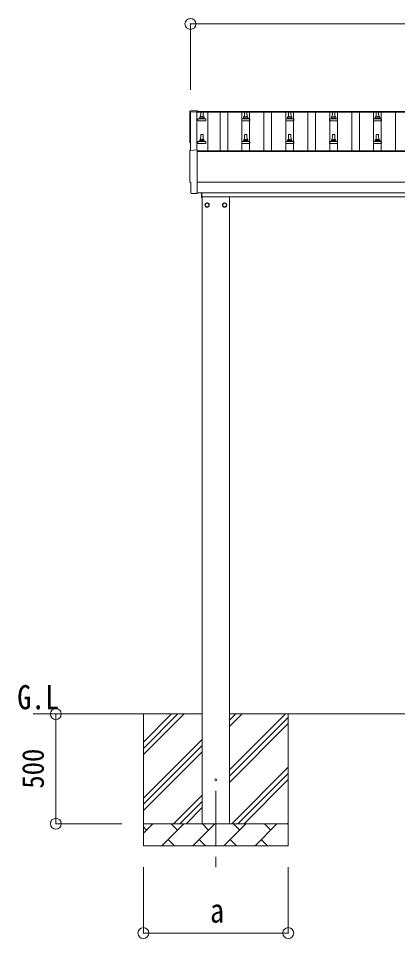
# Model space of a CAD drawing. Units: millimetres, scale not verified. Extents: x -14053 to 14053, y -9700 to 9700.
# Drawn here: x -8856 to -7128, y -182 to 4009 of the extents above; entities that cross this region are included whole.
import ezdxf
from ezdxf.enums import TextEntityAlignment as Align

# ---------------------------------------------------------------- set-up
doc = ezdxf.new("R2010")
doc.units = ezdxf.units.MM
doc.header["$LTSCALE"] = 50
doc.header["$PDMODE"] = 32
doc.header["$PDSIZE"] = 50
doc.linetypes.add('CHAIN1', pattern=[8, 5, -1, 1, -1])
for name, color, linetype, lineweight in [('0-2_建具', 4, 'Continuous', 9), ('0-3_階段', 7, 'CHAIN1', 9), ('0-4_設備', 7, 'Continuous', 9), ('0-6_手摺', 5, 'Continuous', 5), ('0-7_ハッチ', 7, 'Continuous', 9), ('0-8_外構', 6, 'Continuous', 9)]:
    doc.layers.add(name, color=color, linetype=linetype, lineweight=lineweight)
doc.styles.add('ＭＳ ゴシック', font='')
doc.styles.get('ＭＳ ゴシック').set_extended_font_data('MS Gothic')

msp = doc.modelspace()

# ---------------------------------------------------------------- linework, layer by layer
at = {"layer": '0-2_建具'}
for p, q in [((-8071.69, 3408.17), (-8071.69, 3584.21)), ((-8071.69, 3584.21), (-8042.69, 3584.21)), ((-8042.69, 3585.18), (-8042.69, 3581.59)), ((-8042.69, 3585.18), (-4996.69, 3585.18)), ((-8042.69, 3584.21), (-8042.69, 3409.69)), ((-8042.69, 3581.59), (-4996.69, 3581.59)), ((-7993.19, 3581.59), (-7993.19, 3405.57)), ((-7937.19, 3405.57), (-7937.19, 3581.59)), ((-7902.19, 3405.57), (-7902.19, 3581.59)), ((-7837.19, 3405.57), (-7837.19, 3581.59)), ((-7802.19, 3405.57), (-7802.19, 3581.59)), ((-7737.19, 3405.57), (-7737.19, 3581.59)), ((-7702.19, 3405.57), (-7702.19, 3581.59)), ((-7637.19, 3405.57), (-7637.19, 3581.59)), ((-7602.19, 3405.57), (-7602.19, 3581.59)), ((-7537.19, 3405.57), (-7537.19, 3581.59)), ((-7502.19, 3405.57), (-7502.19, 3581.59)), ((-7437.19, 3405.57), (-7437.19, 3581.59)), ((-7402.19, 3405.57), (-7402.19, 3581.59)), ((-7337.19, 3405.57), (-7337.19, 3581.59)), ((-7302.19, 3405.57), (-7302.19, 3581.59)), ((-7237.19, 3405.57), (-7237.19, 3581.59)), ((-7202.19, 3405.57), (-7202.19, 3581.59)), ((-7137.19, 3405.57), (-7137.19, 3581.59)), ((-8040.69, 3405.57), (-4998.69, 3405.57)), ((-8040.69, 3403.68), (-4998.69, 3403.68)), ((-4998.69, 3263.79), (-8040.69, 3263.79)), ((-8060.32, 3210.94), (-8067.24, 3211.3)), ((-8040.69, 3213.97), (-4998.69, 3213.97)), ((-8040.69, 3211.94), (-8040.69, 3210.94)), ((-8021.69, 3193.56), (-8021.69, 3213.87)), ((-8019.69, 3193.56), (-8021.69, 3193.56)), ((-8019.69, 3213.87), (-8019.69, 3193.56)), ((-8019.69, 3196.06), (-5123.69, 3196.06)), ((-8018.69, 341.06), (-8018.69, 3196.06)), ((-7893.69, 3196.06), (-7893.69, 341.06)), ((-7987.6, 3159.31), (-7987.7, 3159.31)), ((-7987.6, 3158.81), (-7987.7, 3158.81)), ((-7924.79, 3159.31), (-7924.69, 3159.31)), ((-7924.79, 3158.81), (-7924.69, 3158.81))]:
    msp.add_line(p, q, dxfattribs=at)
for points in [[(-8072.26, 3587.58), (-8040.69, 3589.23), (-8040.69, 3585.18)], [(-8072.26, 3408.14), (-8040.69, 3409.8), (-8040.69, 3211.94)], [(-8070.08, 3214.29), (-8070.08, 3261.32), (-8070.68, 3261.32)], [(-8059.58, 3211.21), (-8058.92, 3211.84), (-8040.69, 3210.94)]]:
    msp.add_lwpolyline(points, dxfattribs=at)
for points in [[(-7996.19, 3168.88), (-8004.69, 3163.97), (-8004.69, 3154.16), (-7996.19, 3149.25), (-7987.69, 3154.16), (-7987.69, 3163.97)], [(-7916.19, 3168.88), (-7907.69, 3163.97), (-7907.69, 3154.16), (-7916.19, 3149.25), (-7924.69, 3154.16), (-7924.69, 3163.97)]]:
    msp.add_lwpolyline(points, close=True, dxfattribs=at)
for centre, radius in [((-7996.19, 3159.06), 10), ((-7996.19, 3159.06), 8.5), ((-7916.19, 3159.06), 10), ((-7916.19, 3159.06), 8.5), ((-7956.19, 541.06), 4.5)]:
    msp.add_circle(centre, radius, dxfattribs=at)
for centre, start, end in [((-7996.19, 3159.06), 171.25399, 188.74601), ((-7996.19, 3159.06), 111.25399, 128.74601), ((-7996.19, 3159.06), 231.25399, 248.74601), ((-7996.19, 3159.06), 51.25399, 68.74601), ((-7996.19, 3159.06), 291.25399, 308.74601), ((-7996.19, 3159.06), 1.66581, 8.74601), ((-7996.19, 3159.06), 351.25399, 358.33419), ((-7916.19, 3159.06), 171.25399, 178.33419), ((-7916.19, 3159.06), 181.66581, 188.74601), ((-7916.19, 3159.06), 111.25399, 128.74601), ((-7916.19, 3159.06), 231.25399, 248.74601), ((-7916.19, 3159.06), 51.25399, 68.74601), ((-7916.19, 3159.06), 291.25399, 308.74601), ((-7916.19, 3159.06), 351.25399, 8.74601)]:
    msp.add_arc(centre, 8.6, start, end, dxfattribs=at)
for centre, major_axis, ratio, start_param, end_param in [((-8072.11, 3584.58), (-3, 0), 0.99863, 4.7647489, 6.2979817), ((-12837.97, 3514.16), (4763.38, 0), 0.99863, 6.2686928, 6.2979817), ((-8070.68, 3445.16), (-4.41, 0), 0.99863, 6.2686928, 7.6252171), ((-8072.11, 3405.15), (-3, 0), 0.99863, 4.7647489, 6.2979817), ((-12837.97, 3334.72), (4763.38, 0), 0.99863, 6.2686928, 6.2979817), ((-8070.68, 3265.72), (-4.41, 0), 0.99863, 6.2686928, 7.8539816), ((-8067.08, 3214.3), (-2.18, -2.07), 0.9974, 5.5252311, 7.0411395), ((-8060.27, 3211.94), (-0.727, -0.69), 0.9974, 0.7579542, 1.5707963)]:
    msp.add_ellipse(centre, major_axis=major_axis, ratio=ratio, start_param=start_param, end_param=end_param, dxfattribs=at)
at = {"layer": '0-3_階段'}
msp.add_line((-7956.19, 491.06), (-7956.19, 142.95), dxfattribs=at)
at = {"layer": '0-4_設備'}
for p, q in [((-8018.69, 841.06), (-8788.69, 841.06)), ((-8286.19, 841.06), (-8286.19, 241.06)), ((-8286.19, 656.01), (-8101.14, 841.06)), ((-8286.19, 684.3), (-8129.43, 841.06)), ((-8286.19, 712.58), (-8157.71, 841.06)), ((-7893.69, 585.97), (-7638.59, 841.06)), ((-7893.69, 783.96), (-7836.58, 841.06)), ((-7893.69, 812.24), (-7864.87, 841.06)), ((-5145.69, 841.06), (-7893.69, 841.06)), ((-7626.19, 841.06), (-7626.19, 241.06)), ((-7893.69, 557.68), (-7626.19, 825.18)), ((-7893.69, 529.4), (-7626.19, 796.9)), ((-8286.19, 458.02), (-8018.69, 725.52)), ((-8286.19, 429.74), (-8018.69, 697.24)), ((-8286.19, 401.46), (-8018.69, 668.96)), ((-7884.03, 341.06), (-7626.19, 598.91)), ((-7855.75, 341.06), (-7626.19, 570.62)), ((-7827.47, 341.06), (-7626.19, 542.34)), ((-8148.59, 341.06), (-8018.69, 470.97)), ((-8120.31, 341.06), (-8018.69, 442.68)), ((-8092.02, 341.06), (-8018.69, 414.4)), ((-8286.19, 341.06), (-7626.19, 341.06)), ((-8286.19, 298.17), (-8243.3, 341.06)), ((-8201.88, 241.06), (-8101.88, 341.06)), ((-8130.43, 312.51), (-8158.98, 341.06)), ((-8060.46, 241.06), (-7960.46, 341.06)), ((-7989.01, 312.51), (-8017.56, 341.06)), ((-7919.03, 241.06), (-7819.03, 341.06)), ((-7847.59, 312.51), (-7876.14, 341.06)), ((-7777.61, 241.06), (-7677.61, 341.06)), ((-7706.17, 312.51), (-7734.72, 341.06)), ((-7629.48, 341.06), (-7626.19, 344.35)), ((-8271.85, 312.51), (-8286.19, 326.85)), ((-8173.32, 269.62), (-8144.77, 241.06)), ((-8031.9, 269.62), (-8003.35, 241.06)), ((-7890.48, 269.62), (-7861.93, 241.06)), ((-7749.06, 269.62), (-7720.51, 241.06)), ((-7626.19, 241.06), (-8286.19, 241.06))]:
    msp.add_line(p, q, dxfattribs=at)
at = {"layer": '0-6_手摺'}
for p, q in [((-8025.69, 3558.66), (-8024.97, 3582.18)), ((-8023.97, 3583.16), (-8015.42, 3583.16)), ((-8014.42, 3582.18), (-8013.69, 3558.66)), ((-7825.69, 3558.66), (-7824.97, 3582.18)), ((-7823.97, 3583.16), (-7815.42, 3583.16)), ((-7814.42, 3582.18), (-7813.69, 3558.66)), ((-7625.69, 3558.66), (-7624.97, 3582.18)), ((-7623.97, 3583.16), (-7615.42, 3583.16)), ((-7614.42, 3582.18), (-7613.69, 3558.66)), ((-7425.69, 3558.66), (-7424.97, 3582.18)), ((-7423.97, 3583.16), (-7415.42, 3583.16)), ((-7414.42, 3582.18), (-7413.69, 3558.66)), ((-7225.69, 3558.66), (-7224.97, 3582.18)), ((-7223.97, 3583.16), (-7215.42, 3583.16)), ((-7214.42, 3582.18), (-7213.69, 3558.66)), ((-8037.94, 3543.16), (-8037.94, 3550.87)), ((-8001.44, 3543.16), (-8037.94, 3543.16)), ((-8037.56, 3551.66), (-8001.82, 3551.66)), ((-8037.18, 3551.84), (-8030.46, 3553.47)), ((-8030.07, 3553.66), (-8009.31, 3553.66)), ((-8029.69, 3554.45), (-8029.69, 3558.66)), ((-8028.69, 3558.66), (-8010.69, 3558.66)), ((-8009.69, 3554.45), (-8009.69, 3558.66)), ((-8002.21, 3551.84), (-8008.93, 3553.47)), ((-8001.44, 3543.16), (-8001.44, 3550.87)), ((-7837.94, 3543.16), (-7837.94, 3550.87)), ((-7801.44, 3543.16), (-7837.94, 3543.16)), ((-7837.56, 3551.66), (-7801.82, 3551.66)), ((-7837.18, 3551.84), (-7830.46, 3553.47)), ((-7830.07, 3553.66), (-7809.31, 3553.66)), ((-7829.69, 3554.45), (-7829.69, 3558.66)), ((-7828.69, 3558.66), (-7810.69, 3558.66)), ((-7809.69, 3554.45), (-7809.69, 3558.66)), ((-7802.21, 3551.84), (-7808.93, 3553.47)), ((-7801.44, 3543.16), (-7801.44, 3550.87)), ((-7637.94, 3543.16), (-7637.94, 3550.87)), ((-7601.44, 3543.16), (-7637.94, 3543.16)), ((-7637.56, 3551.66), (-7601.82, 3551.66)), ((-7637.18, 3551.84), (-7630.46, 3553.47)), ((-7630.07, 3553.66), (-7609.31, 3553.66)), ((-7629.69, 3554.45), (-7629.69, 3558.66)), ((-7628.69, 3558.66), (-7610.69, 3558.66)), ((-7609.69, 3554.45), (-7609.69, 3558.66)), ((-7602.21, 3551.84), (-7608.93, 3553.47)), ((-7601.44, 3543.16), (-7601.44, 3550.87)), ((-7437.94, 3543.16), (-7437.94, 3550.87)), ((-7401.44, 3543.16), (-7437.94, 3543.16)), ((-7437.56, 3551.66), (-7401.82, 3551.66)), ((-7437.18, 3551.84), (-7430.46, 3553.47)), ((-7430.07, 3553.66), (-7409.31, 3553.66)), ((-7429.69, 3554.45), (-7429.69, 3558.66)), ((-7428.69, 3558.66), (-7410.69, 3558.66)), ((-7409.69, 3554.45), (-7409.69, 3558.66)), ((-7402.21, 3551.84), (-7408.93, 3553.47)), ((-7401.44, 3543.16), (-7401.44, 3550.87)), ((-7237.94, 3543.16), (-7237.94, 3550.87)), ((-7201.44, 3543.16), (-7237.94, 3543.16)), ((-7237.56, 3551.66), (-7201.82, 3551.66)), ((-7237.18, 3551.84), (-7230.46, 3553.47)), ((-7230.07, 3553.66), (-7209.31, 3553.66)), ((-7229.69, 3554.45), (-7229.69, 3558.66)), ((-7228.69, 3558.66), (-7210.69, 3558.66)), ((-7209.69, 3554.45), (-7209.69, 3558.66)), ((-7202.21, 3551.84), (-7208.93, 3553.47)), ((-7201.44, 3543.16), (-7201.44, 3550.87)), ((-8025.69, 3455.33), (-8024.97, 3478.85)), ((-8023.97, 3479.83), (-8015.42, 3479.83)), ((-8014.42, 3478.85), (-8013.69, 3455.33)), ((-7825.69, 3455.33), (-7824.97, 3478.85)), ((-7823.97, 3479.83), (-7815.42, 3479.83)), ((-7814.42, 3478.85), (-7813.69, 3455.33)), ((-7625.69, 3455.33), (-7624.97, 3478.85)), ((-7623.97, 3479.83), (-7615.42, 3479.83)), ((-7614.42, 3478.85), (-7613.69, 3455.33)), ((-7425.69, 3455.33), (-7424.97, 3478.85)), ((-7423.97, 3479.83), (-7415.42, 3479.83)), ((-7414.42, 3478.85), (-7413.69, 3455.33)), ((-7225.69, 3455.33), (-7224.97, 3478.85)), ((-7223.97, 3479.83), (-7215.42, 3479.83)), ((-7214.42, 3478.85), (-7213.69, 3455.33)), ((-8037.94, 3439.83), (-8037.94, 3447.54)), ((-8001.44, 3439.83), (-8037.94, 3439.83)), ((-8037.56, 3448.33), (-8001.82, 3448.33)), ((-8037.18, 3448.51), (-8030.46, 3450.14)), ((-8030.07, 3450.33), (-8009.31, 3450.33)), ((-8029.69, 3451.11), (-8029.69, 3455.33)), ((-8028.69, 3455.33), (-8010.69, 3455.33)), ((-8009.69, 3451.11), (-8009.69, 3455.33)), ((-8002.21, 3448.51), (-8008.93, 3450.14)), ((-8001.44, 3439.83), (-8001.44, 3447.54)), ((-7837.94, 3439.83), (-7837.94, 3447.54)), ((-7801.44, 3439.83), (-7837.94, 3439.83)), ((-7837.56, 3448.33), (-7801.82, 3448.33)), ((-7837.18, 3448.51), (-7830.46, 3450.14)), ((-7830.07, 3450.33), (-7809.31, 3450.33)), ((-7829.69, 3451.11), (-7829.69, 3455.33)), ((-7828.69, 3455.33), (-7810.69, 3455.33)), ((-7809.69, 3451.11), (-7809.69, 3455.33)), ((-7802.21, 3448.51), (-7808.93, 3450.14)), ((-7801.44, 3439.83), (-7801.44, 3447.54)), ((-7637.94, 3439.83), (-7637.94, 3447.54)), ((-7601.44, 3439.83), (-7637.94, 3439.83)), ((-7637.56, 3448.33), (-7601.82, 3448.33)), ((-7637.18, 3448.51), (-7630.46, 3450.14)), ((-7630.07, 3450.33), (-7609.31, 3450.33)), ((-7629.69, 3451.11), (-7629.69, 3455.33)), ((-7628.69, 3455.33), (-7610.69, 3455.33)), ((-7609.69, 3451.11), (-7609.69, 3455.33)), ((-7602.21, 3448.51), (-7608.93, 3450.14)), ((-7601.44, 3439.83), (-7601.44, 3447.54)), ((-7437.94, 3439.83), (-7437.94, 3447.54)), ((-7401.44, 3439.83), (-7437.94, 3439.83)), ((-7437.56, 3448.33), (-7401.82, 3448.33)), ((-7437.18, 3448.51), (-7430.46, 3450.14)), ((-7430.07, 3450.33), (-7409.31, 3450.33)), ((-7429.69, 3451.11), (-7429.69, 3455.33)), ((-7428.69, 3455.33), (-7410.69, 3455.33)), ((-7409.69, 3451.11), (-7409.69, 3455.33)), ((-7402.21, 3448.51), (-7408.93, 3450.14)), ((-7401.44, 3439.83), (-7401.44, 3447.54)), ((-7237.94, 3439.83), (-7237.94, 3447.54)), ((-7201.44, 3439.83), (-7237.94, 3439.83)), ((-7237.56, 3448.33), (-7201.82, 3448.33)), ((-7237.18, 3448.51), (-7230.46, 3450.14)), ((-7230.07, 3450.33), (-7209.31, 3450.33)), ((-7229.69, 3451.11), (-7229.69, 3455.33)), ((-7228.69, 3455.33), (-7210.69, 3455.33)), ((-7209.69, 3451.11), (-7209.69, 3455.33)), ((-7202.21, 3448.51), (-7208.93, 3450.14)), ((-7201.44, 3439.83), (-7201.44, 3447.54))]:
    msp.add_line(p, q, dxfattribs=at)
at = {"layer": '0-6_手摺', "color": 6, "lineweight": 9}
msp.add_line((-8685.19, 841.06), (-8685.19, 341.06), dxfattribs=at)
at = {"layer": '0-6_手摺'}
for centre, radius, start, end in [((-8023.97, 3582.16), 1, 90, 178.60509), ((-8015.42, 3582.16), 1, 1.39491, 90), ((-7823.97, 3582.16), 1, 90, 178.60509), ((-7815.42, 3582.16), 1, 1.39491, 90), ((-7623.97, 3582.16), 1, 90, 178.60509), ((-7615.42, 3582.16), 1, 1.39491, 90), ((-7423.97, 3582.16), 1, 90, 178.60509), ((-7415.42, 3582.16), 1, 1.39491, 90), ((-7223.97, 3582.16), 1, 90, 178.60509), ((-7215.42, 3582.16), 1, 1.39491, 90), ((-8036.94, 3550.87), 1, 103.62699, 180), ((-8030.69, 3554.45), 1, 283.62699, 0), ((-8025.61, 3558.02), 4.13, 90, 171.17633), ((-8028.69, 3557.66), 1, 90, 180), ((-8016.36, 3558.66), 4.83, 133.60282, 180), ((-8023.03, 3558.66), 4.83, 0, 46.39718), ((-8013.78, 3558.02), 4.13, 8.82367, 90), ((-8010.69, 3557.66), 1, 0, 90), ((-8008.69, 3554.45), 1, 180, 256.37301), ((-8002.44, 3550.87), 1, 0, 76.37301), ((-7836.94, 3550.87), 1, 103.62699, 180), ((-7830.69, 3554.45), 1, 283.62699, 0), ((-7825.61, 3558.02), 4.13, 90, 171.17633), ((-7828.69, 3557.66), 1, 90, 180), ((-7816.36, 3558.66), 4.83, 133.60282, 180), ((-7823.03, 3558.66), 4.83, 0, 46.39718), ((-7813.78, 3558.02), 4.13, 8.82367, 90), ((-7810.69, 3557.66), 1, 0, 90), ((-7808.69, 3554.45), 1, 180, 256.37301), ((-7802.44, 3550.87), 1, 0, 76.37301), ((-7636.94, 3550.87), 1, 103.62699, 180), ((-7630.69, 3554.45), 1, 283.62699, 0), ((-7625.61, 3558.02), 4.13, 90, 171.17633), ((-7628.69, 3557.66), 1, 90, 180), ((-7616.36, 3558.66), 4.83, 133.60282, 180), ((-7623.03, 3558.66), 4.83, 0, 46.39718), ((-7613.78, 3558.02), 4.13, 8.82367, 90), ((-7610.69, 3557.66), 1, 0, 90), ((-7608.69, 3554.45), 1, 180, 256.37301), ((-7602.44, 3550.87), 1, 0, 76.37301), ((-7436.94, 3550.87), 1, 103.62699, 180), ((-7430.69, 3554.45), 1, 283.62699, 0), ((-7425.61, 3558.02), 4.13, 90, 171.17633), ((-7428.69, 3557.66), 1, 90, 180), ((-7416.36, 3558.66), 4.83, 133.60282, 180), ((-7423.03, 3558.66), 4.83, 0, 46.39718), ((-7413.78, 3558.02), 4.13, 8.82367, 90), ((-7410.69, 3557.66), 1, 0, 90), ((-7408.69, 3554.45), 1, 180, 256.37301), ((-7402.44, 3550.87), 1, 0, 76.37301), ((-7236.94, 3550.87), 1, 103.62699, 180), ((-7230.69, 3554.45), 1, 283.62699, 0), ((-7225.61, 3558.02), 4.13, 90, 171.17633), ((-7228.69, 3557.66), 1, 90, 180), ((-7216.36, 3558.66), 4.83, 133.60282, 180), ((-7223.03, 3558.66), 4.83, 0, 46.39718), ((-7213.78, 3558.02), 4.13, 8.82367, 90), ((-7210.69, 3557.66), 1, 0, 90), ((-7208.69, 3554.45), 1, 180, 256.37301), ((-7202.44, 3550.87), 1, 0, 76.37301), ((-8023.97, 3478.83), 1, 90, 178.60509), ((-8015.42, 3478.83), 1, 1.39491, 90), ((-7823.97, 3478.83), 1, 90, 178.60509), ((-7815.42, 3478.83), 1, 1.39491, 90), ((-7623.97, 3478.83), 1, 90, 178.60509), ((-7615.42, 3478.83), 1, 1.39491, 90), ((-7423.97, 3478.83), 1, 90, 178.60509), ((-7415.42, 3478.83), 1, 1.39491, 90), ((-7223.97, 3478.83), 1, 90, 178.60509), ((-7215.42, 3478.83), 1, 1.39491, 90), ((-8036.94, 3447.54), 1, 103.62699, 180), ((-8030.69, 3451.11), 1, 283.62699, 0), ((-8025.61, 3454.69), 4.13, 90, 171.17633), ((-8028.69, 3454.33), 1, 90, 180), ((-8016.36, 3455.33), 4.83, 133.60282, 180), ((-8023.03, 3455.33), 4.83, 0, 46.39718), ((-8013.78, 3454.69), 4.13, 8.82367, 90), ((-8010.69, 3454.33), 1, 0, 90), ((-8008.69, 3451.11), 1, 180, 256.37301), ((-8002.44, 3447.54), 1, 0, 76.37301), ((-7836.94, 3447.54), 1, 103.62699, 180), ((-7830.69, 3451.11), 1, 283.62699, 0), ((-7825.61, 3454.69), 4.13, 90, 171.17633), ((-7828.69, 3454.33), 1, 90, 180), ((-7816.36, 3455.33), 4.83, 133.60282, 180), ((-7823.03, 3455.33), 4.83, 0, 46.39718), ((-7813.78, 3454.69), 4.13, 8.82367, 90), ((-7810.69, 3454.33), 1, 0, 90), ((-7808.69, 3451.11), 1, 180, 256.37301), ((-7802.44, 3447.54), 1, 0, 76.37301), ((-7636.94, 3447.54), 1, 103.62699, 180), ((-7630.69, 3451.11), 1, 283.62699, 0), ((-7625.61, 3454.69), 4.13, 90, 171.17633), ((-7628.69, 3454.33), 1, 90, 180), ((-7616.36, 3455.33), 4.83, 133.60282, 180), ((-7623.03, 3455.33), 4.83, 0, 46.39718), ((-7613.78, 3454.69), 4.13, 8.82367, 90), ((-7610.69, 3454.33), 1, 0, 90), ((-7608.69, 3451.11), 1, 180, 256.37301), ((-7602.44, 3447.54), 1, 0, 76.37301), ((-7436.94, 3447.54), 1, 103.62699, 180), ((-7430.69, 3451.11), 1, 283.62699, 0), ((-7425.61, 3454.69), 4.13, 90, 171.17633), ((-7428.69, 3454.33), 1, 90, 180), ((-7416.36, 3455.33), 4.83, 133.60282, 180), ((-7423.03, 3455.33), 4.83, 0, 46.39718), ((-7413.78, 3454.69), 4.13, 8.82367, 90), ((-7410.69, 3454.33), 1, 0, 90), ((-7408.69, 3451.11), 1, 180, 256.37301), ((-7402.44, 3447.54), 1, 0, 76.37301), ((-7236.94, 3447.54), 1, 103.62699, 180), ((-7230.69, 3451.11), 1, 283.62699, 0), ((-7225.61, 3454.69), 4.13, 90, 171.17633), ((-7228.69, 3454.33), 1, 90, 180), ((-7216.36, 3455.33), 4.83, 133.60282, 180), ((-7223.03, 3455.33), 4.83, 0, 46.39718), ((-7213.78, 3454.69), 4.13, 8.82367, 90), ((-7210.69, 3454.33), 1, 0, 90), ((-7208.69, 3451.11), 1, 180, 256.37301), ((-7202.44, 3447.54), 1, 0, 76.37301)]:
    msp.add_arc(centre, radius, start, end, dxfattribs=at)
at = {"layer": '0-8_外構'}
for p, q in [((-8071.69, 3984.18), (-8071.69, 3684.18)), ((-8071.69, 3984.18), (-4967.69, 3984.18)), ((-8685.19, 841.06), (-8385.19, 841.06)), ((-8685.19, 341.06), (-8385.19, 341.06)), ((-8286.19, -157.05), (-8286.19, 142.95)), ((-7626.19, -157.05), (-7626.19, 142.95)), ((-8286.19, -157.05), (-7626.19, -157.05))]:
    msp.add_line(p, q, dxfattribs=at)
for p in [(-8071.69, 3984.18), (-8685.19, 841.06), (-8685.19, 341.06), (-8286.19, -157.05), (-7626.19, -157.05)]:
    msp.add_point(p, dxfattribs=at)

# ---------------------------------------------------------------- texts
at = {"layer": '0-7_ハッチ', "style": 'ＭＳ ゴシック', "width": 0.85}
msp.add_text('G.L', height=110, dxfattribs=at).set_placement((-8860.99, 829.52), align=Align.BOTTOM_LEFT)
at = {"layer": '0-8_外構', "color": 7, "style": 'ＭＳ ゴシック', "width": 0.9}
msp.add_text('500', height=98.97, rotation=90, dxfattribs=at).set_placement((-8710.19, 501.06), align=Align.BOTTOM_LEFT)
at = {"layer": '0-8_外構', "color": 7, "style": 'ＭＳ ゴシック', "width": 0.85}
msp.add_text('a', height=110, dxfattribs=at).set_placement((-7982.44, -142.05), align=Align.BOTTOM_LEFT)

doc.saveas('drawing.dxf')
